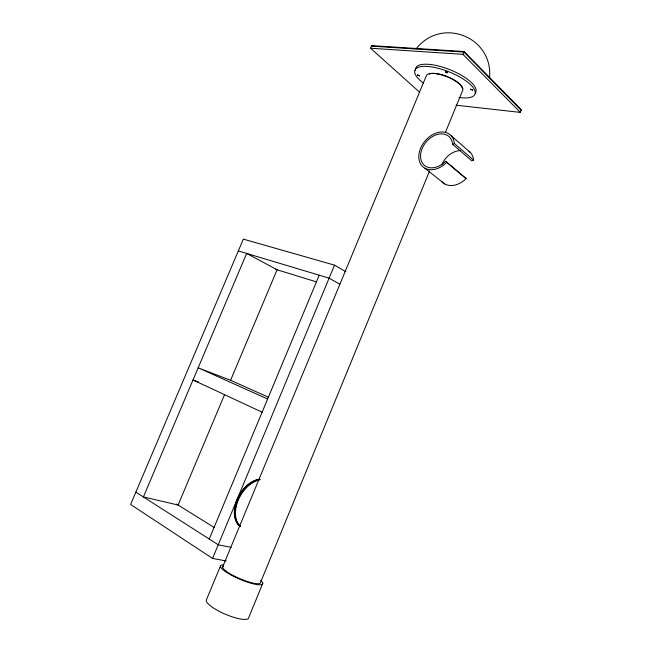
<?xml version="1.0" encoding="UTF-8"?>
<svg xmlns="http://www.w3.org/2000/svg" width="652" height="652" viewBox="0 0 652 652"><rect width="100%" height="100%" fill="white"/><g stroke="black" fill="none" stroke-linecap="round" stroke-linejoin="round"><path stroke-width="0.98" d="M456.066 105.2L520.32 112.388L521.38 109.789L464.126 51.508L371.64 45.632L370.54 48.232L419.643 92.242M262.764 583.361L248.73 617.534A22.991 5.632 23.2 0 1 226.782 614.82A22.991 5.632 23.2 0 1 206.268 600.215L220.441 566.05M520.32 112.388L462.961 54.344L464.126 51.508M260.588 582.326L429.619 170.857M445.479 132.258L462.496 90.824A19.642 6.707 21.8 0 0 448.356 77.319A19.642 6.707 21.8 0 0 426.473 75.404L222.699 566.89M212.56 558.446L334.517 265.144L243.343 239.129L130.62 504.461L212.56 558.446L226.244 560.956M209.251 539.041L319.219 275.193M224.647 394.427L178.11 505.031L143.399 496.946L246.66 253.424L277.092 269.765L230.555 380.369M416.106 48.9C441.437 16.292 493.662 36.903 489.513 78.191M452.569 144.247L454.387 143.513L473.637 160.188L471.852 160.881L452.569 144.247A18.941 13.7 -50.3 0 0 432.529 136.529A18.941 13.7 -50.3 0 0 421.966 162.299A18.941 13.7 -50.3 0 0 445.593 161.288L466.123 178.624A20.44 15.135 -49.6 0 1 441.632 181.427M371.42 46.153L463.898 52.078L521.168 110.31M370.54 48.232L462.961 54.344M231.215 547.37L218.241 544.787L135.86 492.13M238.33 250.93L329.105 278.159L339.684 284.093M275.576 269.3L316.359 281.843M198.591 382.048L193 379.977L262.12 412.194M268.494 397.247L230.58 380.303L198.159 367.801L267.613 399M334.517 265.144L345.886 271.762M176.545 504.053L214.427 527.631M424.843 168.183L444.664 183.937M445.593 161.288L466.123 178.624M451.192 135.746L470.418 152.552M446.62 162.462A21.035 15.216 -50.3 0 1 420.393 163.579A21.035 15.216 -50.3 0 1 432.113 134.956A21.035 15.216 -50.3 0 1 454.387 143.513M468.951 151.207A20.44 15.135 -49.6 0 1 473.637 160.188M441.811 164.711A18.403 13.619 -49.6 0 1 460.703 150.563M240.205 526.449A26.569 17.262 -61.3 0 1 237.067 499.513A26.569 17.262 -61.3 0 1 259.798 479.179M239.863 526.123A26.577 17.254 -61.3 0 1 237.719 499.098A26.577 17.254 -61.3 0 1 260.189 479.391M240.246 526.351A26.585 17.254 -61.3 0 1 237.662 500.386A26.585 17.254 -61.3 0 1 258.901 479.839M239.944 525.96A26.602 17.254 -61.3 0 1 238.314 499.962A26.602 17.254 -61.3 0 1 259.284 480.051M260.743 580.386A22.926 4.735 23.1 0 1 240.311 579.424A22.926 4.735 23.1 0 1 223.669 564.836M260.539 582.448A20.514 4.238 23.1 0 1 238.811 578.21A20.514 4.238 23.1 0 1 223.497 566.115M429.228 74.035A18.484 6.324 21.8 0 1 448.397 77.009A18.484 6.324 21.8 0 1 462.138 88.126M415.577 70.644A32.355 11.149 21.8 0 1 448.185 69.039A32.355 11.149 21.8 0 1 475.243 93.081M423.458 83.057A32.355 11.076 21.8 0 1 425.789 66.365A32.355 11.076 21.8 0 1 470.271 84.418A32.355 11.076 21.8 0 1 459 97.482M417.467 74.988L419.554 75.893L417.467 74.988M470.524 89.202L472.659 90.123L470.524 89.202M445.691 72.258A1.19 0.416 21.8 0 0 447.59 72.763A1.19 0.416 21.8 0 0 446.318 71.736A1.19 0.416 21.8 0 0 445.691 72.258"/></g></svg>
